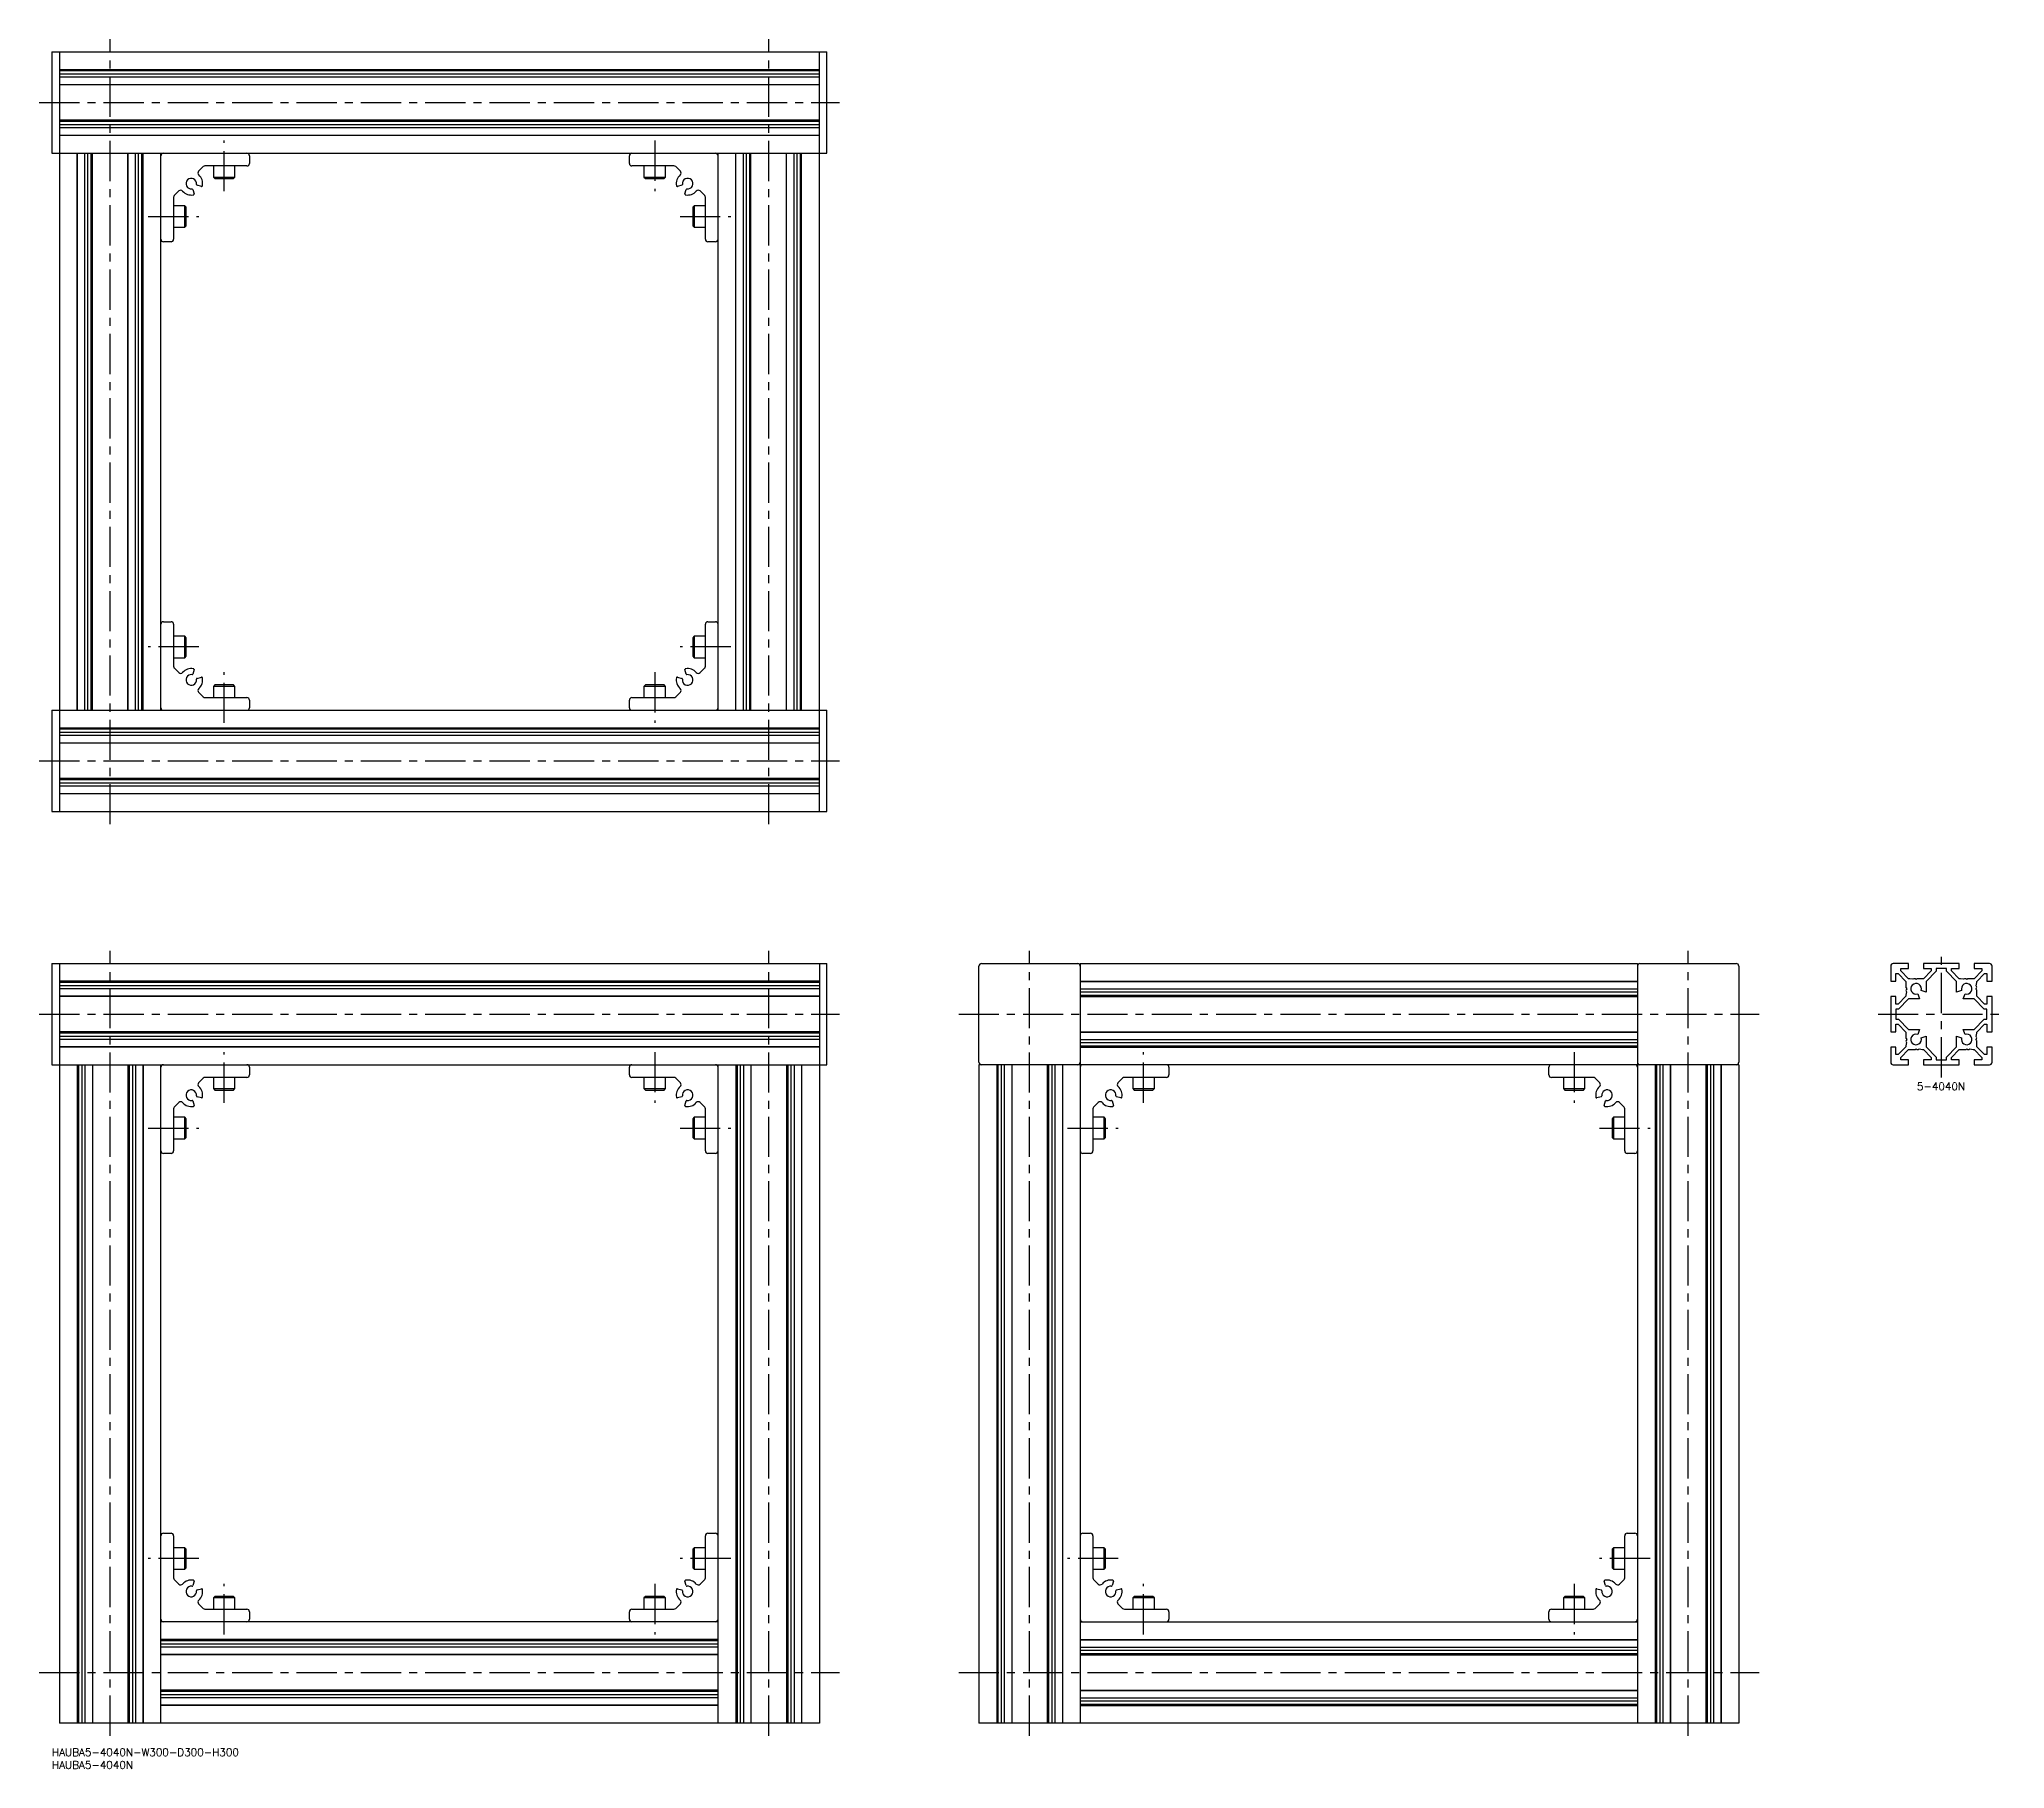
# Model space of a CAD drawing. Extents: x -5 to 771, y -8 to 675.
import ezdxf

# ---------------------------------------------------------------- set-up
doc = ezdxf.new("R2010")
doc.units = 0
doc.header["$LTSCALE"] = 0.5
doc.linetypes.add('CENTER', pattern=[50.8, 31.75, -6.35, 6.35, -6.35])
for name, color, linetype in [('MSM_CENTER', 1, 'CENTER'), ('MSM_CONTINUOUS', 7, 'CONTINUOUS'), ('MSM_PART_NUMBER', 7, 'CONTINUOUS')]:
    doc.layers.add(name, color=color, linetype=linetype)
doc.styles.get("Standard").update_dxf_attribs({"font": 'txt.shx', "height": 3, "bigfont": 'bigfont.shx'})

# ---------------------------------------------------------------- blocks, each defined once
blk = doc.blocks.new('*U8')
at = {"layer": 'MSM_PART_NUMBER'}
blk.add_text('HAUBA5-4040N-W300-D300-H300', height=3, dxfattribs=at).set_placement((0, -3))
blk = doc.blocks.new('*U9')
at = {"layer": 'MSM_PART_NUMBER'}
blk.add_text('HAUBA5-4040N', height=3, dxfattribs=at).set_placement((0, -8))
blk = doc.blocks.new('*U10')
at = {"layer": 'MSM_PART_NUMBER'}
blk.add_text('5-4040N', height=3, dxfattribs=at).set_placement((736.33, 259.97))

msp = doc.modelspace()

# ---------------------------------------------------------------- linework, layer by layer
at = {"layer": 'MSM_CENTER'}
for p, q in [((23, 365), (23, 675)), ((283, 365), (283, 675)), ((-5, 650), (311, 650)), ((68, 615), (68, 635)), ((238, 635), (238, 615)), ((38, 605), (58, 605)), ((248, 605), (268, 605)), ((58, 435), (38, 435)), ((268, 435), (248, 435)), ((68, 405), (68, 425)), ((238, 425), (238, 405)), ((-5, 390), (311, 390)), ((23, 5), (23, 315)), ((283, 5), (283, 315)), ((386, 5), (386, 315)), ((646, 5), (646, 315)), ((746, 265), (746, 315)), ((-5, 290), (311, 290)), ((358, 290), (674, 290)), ((721, 290), (771, 290)), ((68, 255), (68, 275)), ((238, 275), (238, 255)), ((431, 255), (431, 275)), ((601, 275), (601, 255)), ((38, 245), (58, 245)), ((248, 245), (268, 245)), ((401, 245), (421, 245)), ((611, 245), (631, 245)), ((58, 75), (38, 75)), ((268, 75), (248, 75)), ((421, 75), (401, 75)), ((631, 75), (611, 75)), ((68, 45), (68, 65)), ((238, 65), (238, 45)), ((431, 45), (431, 65)), ((601, 65), (601, 45)), ((-5, 30), (311, 30)), ((358, 30), (674, 30))]:
    msp.add_line(p, q, dxfattribs=at)
at = {"layer": 'MSM_CONTINUOUS'}
for p, q in [((0, 670), (306, 670)), ((0, 670), (0, 630)), ((3, 670), (3, 370)), ((303, 370), (303, 670)), ((306, 630), (306, 670)), ((303, 663), (3, 663)), ((303, 662.94), (3, 662.94)), ((303, 662.5), (3, 662.5)), ((303, 661.22), (3, 661.22)), ((303, 660), (3, 660)), ((303, 657.06), (3, 657.06)), ((303, 657), (3, 657)), ((303, 643), (3, 643)), ((303, 642.94), (3, 642.94)), ((303, 642.5), (3, 642.5)), ((303, 641.22), (3, 641.22)), ((303, 640), (3, 640)), ((303, 637.06), (3, 637.06)), ((303, 637), (3, 637)), ((0, 630), (306, 630)), ((10, 410), (10, 630)), ((10.06, 410), (10.06, 630)), ((13, 410), (13, 630)), ((14.22, 410), (14.22, 630)), ((15.5, 410), (15.5, 630)), ((15.94, 410), (15.94, 630)), ((16, 410), (16, 630)), ((30, 410), (30, 630)), ((30.06, 410), (30.06, 630)), ((33, 410), (33, 630)), ((34.22, 410), (34.22, 630)), ((35.5, 410), (35.5, 630)), ((35.94, 410), (35.94, 630)), ((36, 410), (36, 630)), ((43, 410), (43, 630)), ((78, 629), (78, 626)), ((228, 626), (228, 629)), ((263, 410), (263, 630)), ((270, 410), (270, 630)), ((270.06, 410), (270.06, 630)), ((273, 410), (273, 630)), ((274.22, 410), (274.22, 630)), ((275.5, 410), (275.5, 630)), ((275.94, 410), (275.94, 630)), ((276, 410), (276, 630)), ((290, 410), (290, 630)), ((290.06, 410), (290.06, 630)), ((293, 410), (293, 630)), ((294.22, 410), (294.22, 630)), ((295.5, 410), (295.5, 630)), ((295.94, 410), (295.94, 630)), ((296, 410), (296, 630)), ((59.71, 624.71), (57.88, 622.88)), ((77, 625), (60.41, 625)), ((63.75, 625), (63.75, 620.57)), ((72.25, 620.57), (72.25, 625)), ((245.59, 625), (229, 625)), ((233.75, 625), (233.75, 620.57)), ((242.25, 620.57), (242.25, 625)), ((248.12, 622.88), (246.29, 624.71)), ((50.12, 615.12), (48.29, 613.29)), ((55.62, 615.7), (56.08, 613.95)), ((59.05, 616.92), (57.3, 617.38)), ((63.75, 620.57), (64.32, 620)), ((63.75, 620.57), (72.25, 620.57)), ((64.32, 620), (71.68, 620)), ((71.68, 620), (72.25, 620.57)), ((233.75, 620.57), (234.32, 620)), ((233.75, 620.57), (242.25, 620.57)), ((234.32, 620), (241.68, 620)), ((241.68, 620), (242.25, 620.57)), ((248.7, 617.38), (246.95, 616.92)), ((249.92, 613.95), (250.38, 615.7)), ((257.71, 613.29), (255.88, 615.12)), ((48, 612.59), (48, 596)), ((52.43, 609.25), (48, 609.25)), ((53, 608.68), (52.43, 609.25)), ((52.43, 600.75), (52.43, 609.25)), ((53, 601.32), (53, 608.68)), ((253.57, 609.25), (253, 608.68)), ((253, 608.68), (253, 601.32)), ((258, 609.25), (253.57, 609.25)), ((253.57, 609.25), (253.57, 600.75)), ((258, 596), (258, 612.59)), ((48, 600.75), (52.43, 600.75)), ((52.43, 600.75), (53, 601.32)), ((253, 601.32), (253.57, 600.75)), ((253.57, 600.75), (258, 600.75)), ((47, 595), (44, 595)), ((262, 595), (259, 595)), ((44, 445), (47, 445)), ((48, 444), (48, 427.41)), ((258, 427.41), (258, 444)), ((259, 445), (262, 445)), ((52.43, 439.25), (48, 439.25)), ((53, 438.68), (52.43, 439.25)), ((52.43, 430.75), (52.43, 439.25)), ((53, 431.32), (53, 438.68)), ((253.57, 439.25), (253, 438.68)), ((253, 438.68), (253, 431.32)), ((258, 439.25), (253.57, 439.25)), ((253.57, 439.25), (253.57, 430.75)), ((48, 430.75), (52.43, 430.75)), ((52.43, 430.75), (53, 431.32)), ((253, 431.32), (253.57, 430.75)), ((253.57, 430.75), (258, 430.75)), ((48.29, 426.71), (50.12, 424.88)), ((56.08, 426.05), (55.62, 424.3)), ((57.3, 422.62), (59.05, 423.08)), ((64.32, 420), (63.75, 419.43)), ((63.75, 419.43), (63.75, 415)), ((72.25, 419.43), (63.75, 419.43)), ((71.68, 420), (64.32, 420)), ((72.25, 419.43), (71.68, 420)), ((72.25, 415), (72.25, 419.43)), ((234.32, 420), (233.75, 419.43)), ((233.75, 419.43), (233.75, 415)), ((242.25, 419.43), (233.75, 419.43)), ((241.68, 420), (234.32, 420)), ((242.25, 419.43), (241.68, 420)), ((242.25, 415), (242.25, 419.43)), ((246.95, 423.08), (248.7, 422.62)), ((250.38, 424.3), (249.92, 426.05)), ((255.88, 424.88), (257.71, 426.71)), ((57.88, 417.12), (59.71, 415.29)), ((60.41, 415), (77, 415)), ((78, 414), (78, 411)), ((228, 411), (228, 414)), ((229, 415), (245.59, 415)), ((246.29, 415.29), (248.12, 417.12)), ((0, 410), (306, 410)), ((0, 410), (0, 370)), ((306, 370), (306, 410)), ((303, 403), (3, 403)), ((303, 402.94), (3, 402.94)), ((303, 402.5), (3, 402.5)), ((303, 401.22), (3, 401.22)), ((303, 400), (3, 400)), ((303, 397.06), (3, 397.06)), ((303, 397), (3, 397)), ((303, 383), (3, 383)), ((303, 382.94), (3, 382.94)), ((303, 382.5), (3, 382.5)), ((303, 381.22), (3, 381.22)), ((303, 380), (3, 380)), ((303, 377.06), (3, 377.06)), ((303, 377), (3, 377)), ((0, 370), (306, 370)), ((0, 310), (306, 310)), ((0, 310), (0, 270)), ((3, 310), (3, 10)), ((303, 303), (3, 303)), ((303, 302.94), (3, 302.94)), ((303, 310), (303, 10)), ((306, 270), (306, 310)), ((366, 271), (366, 309)), ((367, 310), (405, 310)), ((406, 310), (406, 10)), ((406, 310), (626, 310)), ((406, 303), (626, 303)), ((406, 302.94), (626, 302.94)), ((626, 310), (626, 10)), ((627, 310), (665, 310)), ((666, 309), (666, 271)), ((726, 309), (726, 303)), ((726, 303), (728, 303)), ((733, 310), (727, 310)), ((728, 303), (728, 306)), ((728, 306), (728.94, 306)), ((728.94, 306), (732, 302.94)), ((730, 308), (733, 308)), ((730, 307.06), (730, 308)), ((733.06, 304), (730, 307.06)), ((732, 302.94), (732, 300.65)), ((733, 308), (733, 310)), ((733.5, 304), (733.06, 304)), ((734.78, 303.75), (733.5, 304)), ((735.1, 303.93), (734.78, 303.75)), ((736, 303.7), (735.6, 303.93)), ((736.4, 303.93), (736, 303.7)), ((738.94, 304), (736.65, 304)), ((742, 307.06), (738.94, 304)), ((753, 310), (739, 310)), ((739, 310), (739, 308)), ((739, 308), (742, 308)), ((744, 306.94), (740, 302.94)), ((740, 302.94), (740, 298.67)), ((742, 308), (742, 307.06)), ((744, 308), (744, 306.94)), ((748, 308), (744, 308)), ((748, 306.94), (748, 308)), ((752, 302.94), (748, 306.94)), ((750, 308), (753, 308)), ((750, 307.06), (750, 308)), ((753.06, 304), (750, 307.06)), ((752, 298.67), (752, 302.94)), ((753, 308), (753, 310)), ((753.5, 304), (753.06, 304)), ((754.78, 303.75), (753.5, 304)), ((755.1, 303.93), (754.78, 303.75)), ((756, 303.7), (755.6, 303.93)), ((756.4, 303.93), (756, 303.7)), ((758.94, 304), (756.65, 304)), ((762, 307.06), (758.94, 304)), ((765, 310), (759, 310)), ((759, 310), (759, 308)), ((759, 308), (762, 308)), ((760, 302.94), (763.06, 306)), ((760, 302.5), (760, 302.94)), ((762, 308), (762, 307.06)), ((763.06, 306), (764, 306)), ((764, 306), (764, 303)), ((764, 303), (766, 303)), ((766, 303), (766, 309)), ((303, 302.5), (3, 302.5)), ((303, 301.22), (3, 301.22)), ((303, 300), (3, 300)), ((303, 297.06), (3, 297.06)), ((303, 297), (3, 297)), ((406, 300), (626, 300)), ((406, 298.78), (626, 298.78)), ((406, 297.5), (626, 297.5)), ((406, 297.06), (626, 297.06)), ((406, 297), (626, 297)), ((728, 297), (726, 297)), ((726, 297), (726, 283)), ((728, 294), (728, 297)), ((732, 297.06), (728.94, 294)), ((733.06, 296), (729.06, 292)), ((732.25, 298.78), (732, 297.5)), ((732, 297.5), (732, 297.06)), ((732.07, 300.4), (732.3, 300)), ((732.3, 300), (732.07, 299.6)), ((732.07, 299.1), (732.25, 298.78)), ((737.33, 296), (733.06, 296)), ((736.66, 298.01), (737.33, 296)), ((740, 298.67), (737.99, 299.34)), ((754.01, 299.34), (752, 298.67)), ((754.67, 296), (755.34, 298.01)), ((758.94, 296), (754.67, 296)), ((762.94, 292), (758.94, 296)), ((759.7, 300), (759.93, 300.4)), ((759.93, 299.6), (759.7, 300)), ((759.75, 301.22), (760, 302.5)), ((759.93, 300.9), (759.75, 301.22)), ((760, 297.06), (760, 299.35)), ((763.06, 294), (760, 297.06)), ((766, 297), (764, 297)), ((764, 297), (764, 294)), ((766, 283), (766, 297)), ((728.94, 294), (728, 294)), ((729.06, 292), (728, 292)), ((728, 292), (728, 288)), ((728, 288), (729.06, 288)), ((729.06, 288), (733.06, 284)), ((758.94, 284), (762.94, 288)), ((764, 292), (762.94, 292)), ((762.94, 288), (764, 288)), ((764, 294), (763.06, 294)), ((764, 288), (764, 292)), ((303, 283), (3, 283)), ((303, 282.94), (3, 282.94)), ((303, 282.5), (3, 282.5)), ((303, 281.22), (3, 281.22)), ((303, 280), (3, 280)), ((406, 283), (626, 283)), ((406, 282.94), (626, 282.94)), ((406, 280), (626, 280)), ((726, 283), (728, 283)), ((728, 283), (728, 286)), ((728, 286), (728.94, 286)), ((728.94, 286), (732, 282.94)), ((732, 282.94), (732, 280.65)), ((732.07, 280.4), (732.3, 280)), ((732.3, 280), (732.07, 279.6)), ((733.06, 284), (737.33, 284)), ((737.33, 284), (736.66, 281.99)), ((737.99, 280.66), (740, 281.33)), ((740, 281.33), (740, 277.06)), ((752, 281.33), (754.01, 280.66)), ((752, 277.06), (752, 281.33)), ((754.67, 284), (758.94, 284)), ((755.34, 281.99), (754.67, 284)), ((759.7, 280), (759.93, 280.4)), ((759.93, 279.6), (759.7, 280)), ((759.75, 281.22), (760, 282.5)), ((759.93, 280.9), (759.75, 281.22)), ((760, 282.94), (763.06, 286)), ((760, 282.5), (760, 282.94)), ((763.06, 286), (764, 286)), ((764, 286), (764, 283)), ((764, 283), (766, 283)), ((303, 277.06), (3, 277.06)), ((303, 277), (3, 277)), ((406, 278.78), (626, 278.78)), ((406, 277.5), (626, 277.5)), ((406, 277.06), (626, 277.06)), ((406, 277), (626, 277)), ((728, 277), (726, 277)), ((726, 277), (726, 271)), ((728, 274), (728, 277)), ((728.94, 274), (728, 274)), ((732, 277.06), (728.94, 274)), ((730, 272.94), (733.06, 276)), ((730, 272), (730, 272.94)), ((733, 272), (730, 272)), ((732.25, 278.78), (732, 277.5)), ((732, 277.5), (732, 277.06)), ((732.07, 279.1), (732.25, 278.78)), ((733, 270), (733, 272)), ((733.06, 276), (735.35, 276)), ((735.6, 276.07), (736, 276.3)), ((736, 276.3), (736.4, 276.07)), ((736.9, 276.07), (737.22, 276.25)), ((737.22, 276.25), (738.5, 276)), ((738.5, 276), (738.94, 276)), ((738.94, 276), (742, 272.94)), ((742, 272), (739, 272)), ((739, 272), (739, 270)), ((740, 277.06), (744, 273.06)), ((742, 272.94), (742, 272)), ((744, 273.06), (744, 272)), ((744, 272), (748, 272)), ((748, 273.06), (752, 277.06)), ((748, 272), (748, 273.06)), ((750, 272.94), (753.06, 276)), ((750, 272), (750, 272.94)), ((753, 272), (750, 272)), ((753, 270), (753, 272)), ((753.06, 276), (755.35, 276)), ((755.6, 276.07), (756, 276.3)), ((756, 276.3), (756.4, 276.07)), ((756.9, 276.07), (757.22, 276.25)), ((757.22, 276.25), (758.5, 276)), ((758.5, 276), (758.94, 276)), ((758.94, 276), (762, 272.94)), ((762, 272), (759, 272)), ((759, 272), (759, 270)), ((760, 277.06), (760, 279.35)), ((763.06, 274), (760, 277.06)), ((762, 272.94), (762, 272)), ((764, 274), (763.06, 274)), ((766, 277), (764, 277)), ((764, 277), (764, 274)), ((766, 271), (766, 277)), ((0, 270), (306, 270)), ((10, 270), (10, 10)), ((10.06, 270), (10.06, 10)), ((10.5, 270), (10.5, 10)), ((11.78, 270), (11.78, 10)), ((13, 270), (13, 10)), ((15.94, 270), (15.94, 10)), ((16, 270), (16, 10)), ((30, 270), (30, 10)), ((30.06, 270), (30.06, 10)), ((30.5, 270), (30.5, 10)), ((31.78, 270), (31.78, 10)), ((33, 270), (33, 10)), ((35.94, 270), (35.94, 10)), ((36, 270), (36, 10)), ((43, 10), (43, 270)), ((59.71, 264.71), (57.88, 262.88)), ((77, 265), (60.41, 265)), ((63.75, 265), (63.75, 260.57)), ((72.25, 260.57), (72.25, 265)), ((78, 269), (78, 266)), ((228, 266), (228, 269)), ((245.59, 265), (229, 265)), ((233.75, 265), (233.75, 260.57)), ((242.25, 260.57), (242.25, 265)), ((248.12, 262.88), (246.29, 264.71)), ((263, 10), (263, 270)), ((270, 270), (270, 10)), ((270.06, 270), (270.06, 10)), ((270.5, 270), (270.5, 10)), ((271.78, 270), (271.78, 10)), ((273, 270), (273, 10)), ((275.94, 270), (275.94, 10)), ((276, 270), (276, 10)), ((290, 270), (290, 10)), ((290.06, 270), (290.06, 10)), ((290.5, 270), (290.5, 10)), ((291.78, 270), (291.78, 10)), ((293, 270), (293, 10)), ((295.94, 270), (295.94, 10)), ((296, 270), (296, 10)), ((666, 270), (366, 270)), ((366, 270), (366, 10)), ((373, 270), (373, 10)), ((373.06, 270), (373.06, 10)), ((373.5, 270), (373.5, 10)), ((374.78, 270), (374.78, 10)), ((376, 270), (376, 10)), ((378.94, 270), (378.94, 10)), ((379, 270), (379, 10)), ((393, 270), (393, 10)), ((393.06, 270), (393.06, 10)), ((393.5, 270), (393.5, 10)), ((394.78, 270), (394.78, 10)), ((396, 270), (396, 10)), ((398.94, 270), (398.94, 10)), ((399, 270), (399, 10)), ((422.71, 264.71), (420.88, 262.88)), ((440, 265), (423.41, 265)), ((426.75, 265), (426.75, 260.57)), ((435.25, 260.57), (435.25, 265)), ((441, 269), (441, 266)), ((591, 266), (591, 269)), ((608.59, 265), (592, 265)), ((596.75, 265), (596.75, 260.57)), ((605.25, 260.57), (605.25, 265)), ((611.12, 262.88), (609.29, 264.71)), ((633, 270), (633, 10)), ((633.06, 270), (633.06, 10)), ((633.5, 270), (633.5, 10)), ((634.78, 270), (634.78, 10)), ((636, 270), (636, 10)), ((638.94, 270), (638.94, 10)), ((639, 270), (639, 10)), ((653, 270), (653, 10)), ((653.06, 270), (653.06, 10)), ((653.5, 270), (653.5, 10)), ((654.78, 270), (654.78, 10)), ((656, 270), (656, 10)), ((658.94, 270), (658.94, 10)), ((659, 270), (659, 10)), ((666, 270), (666, 10)), ((727, 270), (733, 270)), ((739, 270), (753, 270)), ((759, 270), (765, 270)), ((59.05, 256.92), (57.3, 257.38)), ((63.75, 260.57), (64.32, 260)), ((63.75, 260.57), (72.25, 260.57)), ((64.32, 260), (71.68, 260)), ((71.68, 260), (72.25, 260.57)), ((233.75, 260.57), (234.32, 260)), ((233.75, 260.57), (242.25, 260.57)), ((234.32, 260), (241.68, 260)), ((241.68, 260), (242.25, 260.57)), ((248.7, 257.38), (246.95, 256.92)), ((422.05, 256.92), (420.3, 257.38)), ((426.75, 260.57), (427.32, 260)), ((426.75, 260.57), (435.25, 260.57)), ((427.32, 260), (434.68, 260)), ((434.68, 260), (435.25, 260.57)), ((596.75, 260.57), (597.32, 260)), ((596.75, 260.57), (605.25, 260.57)), ((597.32, 260), (604.68, 260)), ((604.68, 260), (605.25, 260.57)), ((611.7, 257.38), (609.95, 256.92)), ((48, 252.59), (48, 236)), ((52.43, 249.25), (48, 249.25)), ((50.12, 255.12), (48.29, 253.29)), ((53, 248.68), (52.43, 249.25)), ((52.43, 240.75), (52.43, 249.25)), ((53, 241.32), (53, 248.68)), ((55.62, 255.7), (56.08, 253.95)), ((249.92, 253.95), (250.38, 255.7)), ((253.57, 249.25), (253, 248.68)), ((253, 248.68), (253, 241.32)), ((258, 249.25), (253.57, 249.25)), ((253.57, 249.25), (253.57, 240.75)), ((257.71, 253.29), (255.88, 255.12)), ((258, 236), (258, 252.59)), ((411, 252.59), (411, 236)), ((415.43, 249.25), (411, 249.25)), ((413.12, 255.12), (411.29, 253.29)), ((416, 248.68), (415.43, 249.25)), ((415.43, 240.75), (415.43, 249.25)), ((416, 241.32), (416, 248.68)), ((418.62, 255.7), (419.08, 253.95)), ((612.92, 253.95), (613.38, 255.7)), ((616.57, 249.25), (616, 248.68)), ((616, 248.68), (616, 241.32)), ((621, 249.25), (616.57, 249.25)), ((616.57, 249.25), (616.57, 240.75)), ((620.71, 253.29), (618.88, 255.12)), ((621, 236), (621, 252.59)), ((48, 240.75), (52.43, 240.75)), ((52.43, 240.75), (53, 241.32)), ((253, 241.32), (253.57, 240.75)), ((253.57, 240.75), (258, 240.75)), ((411, 240.75), (415.43, 240.75)), ((415.43, 240.75), (416, 241.32)), ((616, 241.32), (616.57, 240.75)), ((616.57, 240.75), (621, 240.75)), ((47, 235), (44, 235)), ((262, 235), (259, 235)), ((410, 235), (407, 235)), ((625, 235), (622, 235)), ((44, 85), (47, 85)), ((48, 84), (48, 67.41)), ((52.43, 79.25), (48, 79.25)), ((53, 78.68), (52.43, 79.25)), ((52.43, 70.75), (52.43, 79.25)), ((53, 71.32), (53, 78.68)), ((253.57, 79.25), (253, 78.68)), ((253, 78.68), (253, 71.32)), ((258, 79.25), (253.57, 79.25)), ((253.57, 79.25), (253.57, 70.75)), ((258, 67.41), (258, 84)), ((259, 85), (262, 85)), ((407, 85), (410, 85)), ((411, 84), (411, 67.41)), ((415.43, 79.25), (411, 79.25)), ((416, 78.68), (415.43, 79.25)), ((415.43, 70.75), (415.43, 79.25)), ((416, 71.32), (416, 78.68)), ((616.57, 79.25), (616, 78.68)), ((616, 78.68), (616, 71.32)), ((621, 79.25), (616.57, 79.25)), ((616.57, 79.25), (616.57, 70.75)), ((621, 67.41), (621, 84)), ((622, 85), (625, 85)), ((48, 70.75), (52.43, 70.75)), ((52.43, 70.75), (53, 71.32)), ((253, 71.32), (253.57, 70.75)), ((253.57, 70.75), (258, 70.75)), ((411, 70.75), (415.43, 70.75)), ((415.43, 70.75), (416, 71.32)), ((616, 71.32), (616.57, 70.75)), ((616.57, 70.75), (621, 70.75)), ((48.29, 66.71), (50.12, 64.88)), ((56.08, 66.05), (55.62, 64.3)), ((57.3, 62.62), (59.05, 63.08)), ((246.95, 63.08), (248.7, 62.62)), ((250.38, 64.3), (249.92, 66.05)), ((255.88, 64.88), (257.71, 66.71)), ((411.29, 66.71), (413.12, 64.88)), ((419.08, 66.05), (418.62, 64.3)), ((420.3, 62.62), (422.05, 63.08)), ((609.95, 63.08), (611.7, 62.62)), ((613.38, 64.3), (612.92, 66.05)), ((618.88, 64.88), (620.71, 66.71)), ((57.88, 57.12), (59.71, 55.29)), ((60.41, 55), (77, 55)), ((64.32, 60), (63.75, 59.43)), ((63.75, 59.43), (63.75, 55)), ((72.25, 59.43), (63.75, 59.43)), ((71.68, 60), (64.32, 60)), ((72.25, 59.43), (71.68, 60)), ((72.25, 55), (72.25, 59.43)), ((229, 55), (245.59, 55)), ((234.32, 60), (233.75, 59.43)), ((233.75, 59.43), (233.75, 55)), ((242.25, 59.43), (233.75, 59.43)), ((241.68, 60), (234.32, 60)), ((242.25, 59.43), (241.68, 60)), ((242.25, 55), (242.25, 59.43)), ((246.29, 55.29), (248.12, 57.12)), ((420.88, 57.12), (422.71, 55.29)), ((423.41, 55), (440, 55)), ((427.32, 60), (426.75, 59.43)), ((426.75, 59.43), (426.75, 55)), ((435.25, 59.43), (426.75, 59.43)), ((434.68, 60), (427.32, 60)), ((435.25, 59.43), (434.68, 60)), ((435.25, 55), (435.25, 59.43)), ((592, 55), (608.59, 55)), ((597.32, 60), (596.75, 59.43)), ((596.75, 59.43), (596.75, 55)), ((605.25, 59.43), (596.75, 59.43)), ((604.68, 60), (597.32, 60)), ((605.25, 59.43), (604.68, 60)), ((605.25, 55), (605.25, 59.43)), ((609.29, 55.29), (611.12, 57.12)), ((263, 50), (43, 50)), ((78, 54), (78, 51)), ((228, 51), (228, 54)), ((406, 50), (626, 50)), ((441, 54), (441, 51)), ((591, 51), (591, 54)), ((263, 43), (43, 43)), ((263, 42.94), (43, 42.94)), ((263, 42.5), (43, 42.5)), ((263, 41.22), (43, 41.22)), ((263, 40), (43, 40)), ((406, 43), (626, 43)), ((406, 42.94), (626, 42.94)), ((406, 40), (626, 40)), ((263, 37.06), (43, 37.06)), ((263, 37), (43, 37)), ((406, 38.78), (626, 38.78)), ((406, 37.5), (626, 37.5)), ((406, 37.06), (626, 37.06)), ((406, 37), (626, 37)), ((263, 23), (43, 23)), ((263, 22.94), (43, 22.94)), ((263, 22.5), (43, 22.5)), ((263, 21.22), (43, 21.22)), ((263, 20), (43, 20)), ((263, 17.06), (43, 17.06)), ((263, 17), (43, 17)), ((406, 23), (626, 23)), ((406, 22.94), (626, 22.94)), ((406, 20), (626, 20)), ((406, 18.78), (626, 18.78)), ((406, 17.5), (626, 17.5)), ((406, 17.06), (626, 17.06)), ((406, 17), (626, 17)), ((303, 10), (3, 10)), ((666, 10), (366, 10))]:
    msp.add_line(p, q, dxfattribs=at)
for centre, radius, start, end in [((44, 629), 1, 90, 180), ((77, 629), 1, 0, 90), ((229, 629), 1, 90, 180), ((262, 629), 1, 0, 90), ((58.59, 622.17), 1, 135, 229.31913), ((55, 618), 4.5, 349.09604, 49.31912), ((60.41, 624), 1, 90, 135), ((77, 626), 1, 270, 0), ((229, 626), 1, 180, 270), ((245.59, 624), 1, 45, 90), ((251, 618), 4.5, 130.68088, 190.90396), ((247.41, 622.17), 1, 310.68088, 45), ((49, 612.59), 1, 135, 180), ((50.83, 614.41), 1, 40.68088, 135), ((55, 618), 4.5, 220.68088, 280.90396), ((55, 618), 2.1, 352.18075, 277.81924), ((55.33, 615.62), 0.3, 15, 97.81924), ((55.79, 613.88), 0.3, 280.90396, 15), ((57.38, 617.67), 0.3, 172.18076, 255), ((59.12, 617.21), 0.3, 255, 349.09606), ((246.88, 617.21), 0.3, 190.90396, 285), ((248.62, 617.67), 0.3, 285, 7.81924), ((251, 618), 2.1, 262.18075, 187.81924), ((250.21, 613.88), 0.3, 165, 259.09606), ((251, 618), 4.5, 259.09604, 319.31912), ((250.67, 615.62), 0.3, 82.18076, 165), ((255.17, 614.41), 1, 45, 139.31913), ((257, 612.59), 1, 0, 45), ((44, 596), 1, 180, 270), ((47, 596), 1, 270, 0), ((259, 596), 1, 180, 270), ((262, 596), 1, 270, 0), ((44, 444), 1, 90, 180), ((47, 444), 1, 0, 90), ((259, 444), 1, 90, 180), ((262, 444), 1, 0, 90), ((49, 427.41), 1, 180, 225), ((257, 427.41), 1, 315, 0), ((50.83, 425.59), 1, 225, 319.31913), ((55, 422), 4.5, 79.09604, 139.31912), ((55, 422), 2.1, 82.18075, 7.81924), ((55.33, 424.38), 0.3, 262.18076, 345), ((55.79, 426.12), 0.3, 345, 79.09606), ((57.38, 422.33), 0.3, 105, 187.81924), ((55, 422), 4.5, 310.68088, 10.90396), ((59.12, 422.79), 0.3, 10.90396, 105), ((251, 422), 4.5, 169.09604, 229.31912), ((246.88, 422.79), 0.3, 75, 169.09606), ((248.62, 422.33), 0.3, 352.18076, 75), ((251, 422), 2.1, 172.18075, 97.81924), ((250.21, 426.12), 0.3, 100.90396, 195), ((251, 422), 4.5, 40.68088, 100.90396), ((250.67, 424.38), 0.3, 195, 277.81924), ((255.17, 425.59), 1, 220.68088, 315), ((58.59, 417.83), 1, 130.68088, 225), ((60.41, 416), 1, 225, 270), ((77, 414), 1, 0, 90), ((229, 414), 1, 90, 180), ((245.59, 416), 1, 270, 315), ((247.41, 417.83), 1, 315, 49.31913), ((44, 411), 1, 180, 270), ((77, 411), 1, 270, 0), ((229, 411), 1, 180, 270), ((262, 411), 1, 270, 0), ((367, 309), 1, 90, 180), ((405, 309), 1, 0, 90), ((627, 309), 1, 90, 180), ((665, 309), 1, 0, 90), ((727, 309), 1, 90, 180), ((735.35, 303.5), 0.5, 60, 120), ((736.65, 303.5), 0.5, 90, 120), ((755.35, 303.5), 0.5, 60, 120), ((756.65, 303.5), 0.5, 90, 120), ((765, 309), 1, 0, 90), ((732.5, 300.65), 0.5, 180, 210), ((732.5, 299.35), 0.5, 150, 210), ((736, 300), 2.1, 341.565, 288.435), ((756, 300), 2.1, 251.565, 198.435), ((759.5, 300.65), 0.5, 330, 30), ((759.5, 299.35), 0.5, 0, 30), ((732.5, 280.65), 0.5, 180, 210), ((732.5, 279.35), 0.5, 150, 210), ((736, 280), 2.1, 71.565, 18.435), ((756, 280), 2.1, 161.565, 108.435), ((759.5, 280.65), 0.5, 330, 30), ((759.5, 279.35), 0.5, 0, 30), ((735.35, 276.5), 0.5, 270, 300), ((736.65, 276.5), 0.5, 240, 300), ((755.35, 276.5), 0.5, 270, 300), ((756.65, 276.5), 0.5, 240, 300), ((44, 269), 1, 90, 180), ((60.41, 264), 1, 90, 135), ((77, 269), 1, 0, 90), ((77, 266), 1, 270, 0), ((229, 269), 1, 90, 180), ((229, 266), 1, 180, 270), ((245.59, 264), 1, 45, 90), ((262, 269), 1, 0, 90), ((367, 271), 1, 180, 270), ((405, 271), 1, 270, 0), ((407, 269), 1, 90, 180), ((423.41, 264), 1, 90, 135), ((440, 269), 1, 0, 90), ((440, 266), 1, 270, 0), ((592, 269), 1, 90, 180), ((592, 266), 1, 180, 270), ((608.59, 264), 1, 45, 90), ((625, 269), 1, 0, 90), ((627, 271), 1, 180, 270), ((665, 271), 1, 270, 0), ((727, 271), 1, 180, 270), ((765, 271), 1, 270, 0), ((55, 258), 2.1, 352.18075, 277.81924), ((57.38, 257.67), 0.3, 172.18076, 255), ((58.59, 262.17), 1, 135, 229.31913), ((55, 258), 4.5, 349.09604, 49.31912), ((59.12, 257.21), 0.3, 255, 349.09606), ((251, 258), 4.5, 130.68088, 190.90396), ((246.88, 257.21), 0.3, 190.90396, 285), ((247.41, 262.17), 1, 310.68088, 45), ((248.62, 257.67), 0.3, 285, 7.81924), ((251, 258), 2.1, 262.18075, 187.81924), ((418, 258), 2.1, 352.18075, 277.81924), ((420.38, 257.67), 0.3, 172.18076, 255), ((421.59, 262.17), 1, 135, 229.31913), ((418, 258), 4.5, 349.09604, 49.31912), ((422.12, 257.21), 0.3, 255, 349.09606), ((614, 258), 4.5, 130.68088, 190.90396), ((609.88, 257.21), 0.3, 190.90396, 285), ((610.41, 262.17), 1, 310.68088, 45), ((611.62, 257.67), 0.3, 285, 7.81924), ((614, 258), 2.1, 262.18075, 187.81924), ((49, 252.59), 1, 135, 180), ((50.83, 254.41), 1, 40.68088, 135), ((55, 258), 4.5, 220.68088, 280.90396), ((55.33, 255.62), 0.3, 15, 97.81924), ((55.79, 253.88), 0.3, 280.90396, 15), ((250.21, 253.88), 0.3, 165, 259.09606), ((251, 258), 4.5, 259.09604, 319.31912), ((250.67, 255.62), 0.3, 82.18076, 165), ((255.17, 254.41), 1, 45, 139.31913), ((257, 252.59), 1, 0, 45), ((412, 252.59), 1, 135, 180), ((413.83, 254.41), 1, 40.68088, 135), ((418, 258), 4.5, 220.68088, 280.90396), ((418.33, 255.62), 0.3, 15, 97.81924), ((418.79, 253.88), 0.3, 280.90396, 15), ((613.21, 253.88), 0.3, 165, 259.09606), ((614, 258), 4.5, 259.09604, 319.31912), ((613.67, 255.62), 0.3, 82.18076, 165), ((618.17, 254.41), 1, 45, 139.31913), ((620, 252.59), 1, 0, 45), ((44, 236), 1, 180, 270), ((47, 236), 1, 270, 0), ((259, 236), 1, 180, 270), ((262, 236), 1, 270, 0), ((407, 236), 1, 180, 270), ((410, 236), 1, 270, 0), ((622, 236), 1, 180, 270), ((625, 236), 1, 270, 0), ((44, 84), 1, 90, 180), ((47, 84), 1, 0, 90), ((259, 84), 1, 90, 180), ((262, 84), 1, 0, 90), ((407, 84), 1, 90, 180), ((410, 84), 1, 0, 90), ((622, 84), 1, 90, 180), ((625, 84), 1, 0, 90), ((49, 67.41), 1, 180, 225), ((50.83, 65.59), 1, 225, 319.31913), ((55, 62), 4.5, 79.09604, 139.31912), ((55, 62), 2.1, 82.18075, 7.81924), ((55.33, 64.38), 0.3, 262.18076, 345), ((55.79, 66.12), 0.3, 345, 79.09606), ((57.38, 62.33), 0.3, 105, 187.81924), ((55, 62), 4.5, 310.68088, 10.90396), ((59.12, 62.79), 0.3, 10.90396, 105), ((251, 62), 4.5, 169.09604, 229.31912), ((246.88, 62.79), 0.3, 75, 169.09606), ((248.62, 62.33), 0.3, 352.18076, 75), ((251, 62), 2.1, 172.18075, 97.81924), ((250.21, 66.12), 0.3, 100.90396, 195), ((251, 62), 4.5, 40.68088, 100.90396), ((250.67, 64.38), 0.3, 195, 277.81924), ((255.17, 65.59), 1, 220.68088, 315), ((257, 67.41), 1, 315, 0), ((412, 67.41), 1, 180, 225), ((413.83, 65.59), 1, 225, 319.31913), ((418, 62), 4.5, 79.09604, 139.31912), ((418, 62), 2.1, 82.18075, 7.81924), ((418.33, 64.38), 0.3, 262.18076, 345), ((418.79, 66.12), 0.3, 345, 79.09606), ((420.38, 62.33), 0.3, 105, 187.81924), ((418, 62), 4.5, 310.68088, 10.90396), ((422.12, 62.79), 0.3, 10.90396, 105), ((614, 62), 4.5, 169.09604, 229.31912), ((609.88, 62.79), 0.3, 75, 169.09606), ((611.62, 62.33), 0.3, 352.18076, 75), ((614, 62), 2.1, 172.18075, 97.81924), ((613.21, 66.12), 0.3, 100.90396, 195), ((614, 62), 4.5, 40.68088, 100.90396), ((613.67, 64.38), 0.3, 195, 277.81924), ((618.17, 65.59), 1, 220.68088, 315), ((620, 67.41), 1, 315, 0), ((58.59, 57.83), 1, 130.68088, 225), ((60.41, 56), 1, 225, 270), ((77, 54), 1, 0, 90), ((229, 54), 1, 90, 180), ((245.59, 56), 1, 270, 315), ((247.41, 57.83), 1, 315, 49.31913), ((421.59, 57.83), 1, 130.68088, 225), ((423.41, 56), 1, 225, 270), ((440, 54), 1, 0, 90), ((592, 54), 1, 90, 180), ((608.59, 56), 1, 270, 315), ((610.41, 57.83), 1, 315, 49.31913), ((44, 51), 1, 180, 270), ((77, 51), 1, 270, 0), ((229, 51), 1, 180, 270), ((262, 51), 1, 270, 0), ((407, 51), 1, 180, 270), ((440, 51), 1, 270, 0), ((592, 51), 1, 180, 270), ((625, 51), 1, 270, 0)]:
    msp.add_arc(centre, radius, start, end, dxfattribs=at)

# ---------------------------------------------------------------- block references
for name in ['*U10', '*U8', '*U9']:
    msp.add_blockref(name, (0, 0), dxfattribs=at)

doc.saveas('drawing.dxf')
